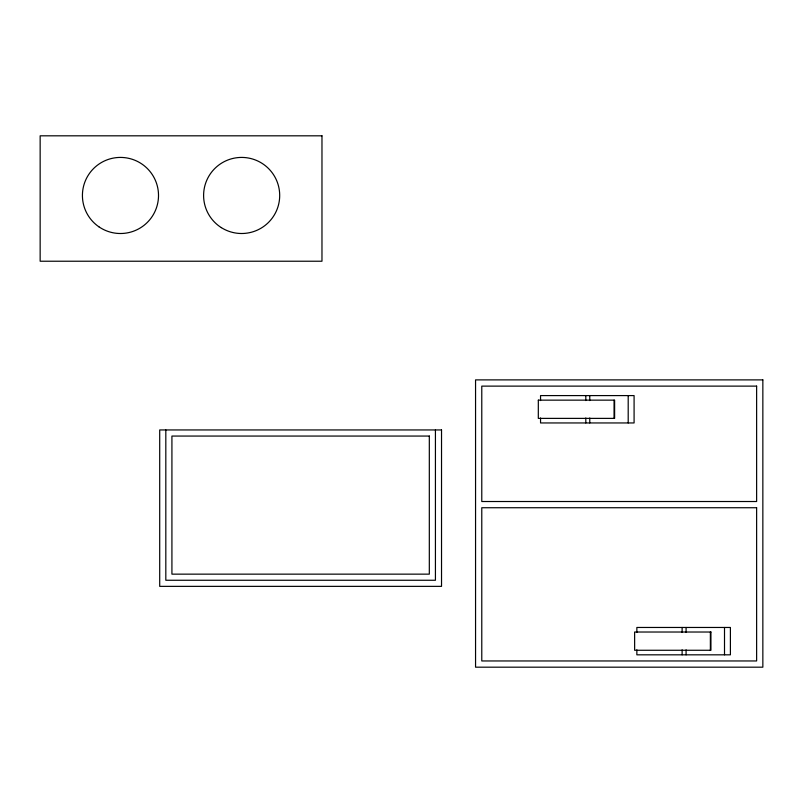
<?xml version="1.0" encoding="UTF-8"?>
<svg xmlns="http://www.w3.org/2000/svg" width="803" height="803" viewBox="0 0 803 803"><rect width="100%" height="100%" fill="white"/><g stroke="black" fill="none" stroke-linecap="round" stroke-linejoin="round"><path stroke-width="1.2" d="M538.311 400.145L614.616 400.145L614.616 418.383L538.311 418.383L538.321 400.145M724.507 627.464L724.507 654.826M710.364 632.021L710.374 650.269M686.083 627.464L686.083 632.443M686.083 649.848L686.083 654.826M682.118 627.464L682.118 632.443M682.118 649.848L682.118 654.826M636.859 632.443L636.859 627.464L730.399 627.464L730.399 654.826L636.859 654.826L636.859 649.848M628.197 395.588L628.197 422.95M614.064 400.145L614.044 418.383M589.773 395.588L589.773 400.567M589.773 417.972L589.773 422.95M585.809 395.588L585.809 400.567M585.809 417.972L585.809 422.95M540.549 400.567L540.549 395.588L634.089 395.588L634.089 422.95L540.549 422.95L540.549 417.972M435.427 429.946L435.427 580.258L165.819 580.258L165.819 429.946M321.973 135.817L40.15 135.817L40.15 261.226L321.973 261.226L321.973 135.817M762.85 379.889L475.557 379.889L475.557 667.183L762.85 667.183L762.85 379.889M756.627 386.123L481.78 386.123L481.78 501.514L756.627 501.514L756.627 386.123M441.53 429.946L159.707 429.946L159.707 586.361L441.53 586.361L441.53 429.946M429.314 436.059L171.922 436.059L171.922 574.145L429.314 574.145L429.314 436.059M756.627 507.737L481.78 507.737L481.78 660.959L756.627 660.959L756.627 507.737M710.936 632.021L634.621 632.021L634.641 650.269L710.936 650.269L710.936 632.021M221.337 227.63A38.042 38.042 0 0 0 279.665 196.976A38.042 38.042 0 0 0 223.957 161.784A38.042 38.042 0 0 0 221.337 227.63M98.889 226.797A38.042 38.042 0 0 0 158.392 198.492A38.042 38.042 0 0 0 104.119 161.112A38.042 38.042 0 0 0 98.889 226.797"/></g></svg>
